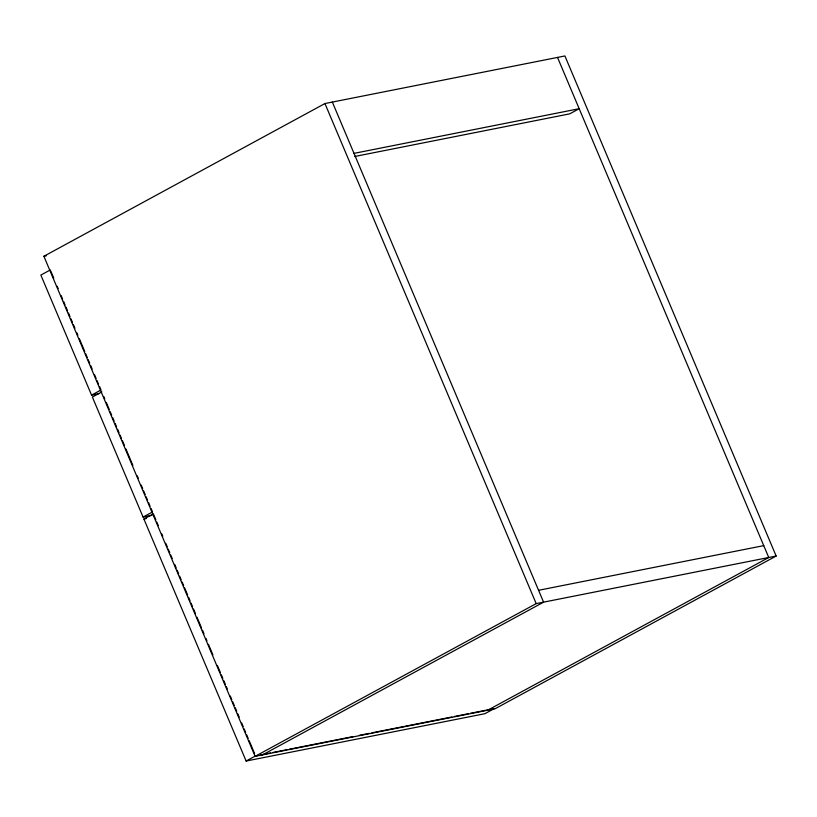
<?xml version="1.0" encoding="UTF-8"?>
<svg xmlns="http://www.w3.org/2000/svg" width="817" height="817" viewBox="0 0 817 817"><rect width="100%" height="100%" fill="white"/><g stroke="black" fill="none" stroke-linecap="round" stroke-linejoin="round"><path stroke-width="1.23" d="M43.883 256.272L324.941 103.545L564.904 55.954L776.15 556.03L495.092 708.758L255.118 756.348L43.883 256.272L46.344 255.782M50.307 269.937L40.85 275.074L91.565 395.132L99.061 393.641M91.565 395.132L101.012 389.995L99.541 386.492M101.829 391.915L92.372 397.052L143.087 517.1L151.839 515.364M143.087 517.1L152.534 511.963L151.063 508.47M494.356 708.553L484.9 713.69L246.131 761.046L143.894 519.02L153.351 513.883L155.833 519.765M246.131 761.046L255.588 755.909L258.09 755.419M255.118 756.348L536.187 603.62L776.15 556.03M262.523 754.888L543.581 602.16L332.345 102.074M487.688 710.228L768.756 557.5L557.511 57.415M354.006 153.371L579.171 108.712L569.725 113.849L354.558 156.517M143.894 519.02L146.396 518.529M538.577 590.293L763.742 545.633M260.582 754.918L270.59 752.937M273.092 752.437L286.838 749.71M289.341 749.22L353.097 736.577M359.347 735.331L369.345 733.349M371.847 732.849L451.852 716.989M454.354 716.489L468.1 713.762M470.602 713.261L493.1 708.799M324.941 103.545L536.187 603.62M50.797 271.101L53.748 278.097M57.2 286.256L58.181 288.585M61.132 295.58L62.613 299.073M63.593 301.412L65.074 304.904M66.054 307.233L67.535 310.736M68.516 313.064L69.996 316.557M70.987 318.896L72.458 322.388M73.448 324.717L74.919 328.22M76.89 332.876L77.87 335.205M79.351 338.708L84.764 351.524M85.754 353.863L87.225 357.356M88.216 359.684L89.696 363.187M90.677 365.516L92.158 369.008M94.619 374.84L96.089 378.332M97.08 380.661L98.551 384.164M103.8 396.572L104.78 398.91M106.261 402.403L109.212 409.399M110.193 411.727L111.674 415.22M112.664 417.558L114.135 421.051M115.126 423.38L116.596 426.882M117.587 429.211L119.057 432.704M120.048 435.042L121.519 438.535M122.509 440.863L124.48 445.531M125.951 449.023L132.844 465.343M137.276 475.831L138.257 478.159M141.218 485.155L142.689 488.658M143.68 490.986L145.15 494.479M146.141 496.807L147.611 500.31M148.602 502.639L150.073 506.132M156.823 522.114L158.314 525.637M161.786 533.858L162.777 536.207M165.759 543.264L167.25 546.787M168.241 549.136L169.732 552.66M170.722 555.009L172.213 558.532M174.695 564.404L176.176 567.927M177.177 570.276L178.657 573.81M179.658 576.159L181.139 579.682M182.14 582.031L183.621 585.554M184.622 587.903L187.593 594.95M188.584 597.298L190.075 600.832M191.066 603.181L192.557 606.704M193.547 609.053L195.539 613.751M197.03 617.274L201.493 627.854M202.483 630.203L203.974 633.726M205.955 638.424L206.946 640.773M208.437 644.296L212.91 654.877M217.373 665.447L220.355 672.493M221.346 674.842L222.827 678.365M223.827 680.724L225.308 684.248M226.309 686.597L227.3 688.945M230.271 695.992L231.762 699.515M232.753 701.864L234.244 705.388M235.235 707.747L236.726 711.27M237.716 713.619L239.207 717.142M241.689 723.014L243.18 726.538M244.171 728.887L245.662 732.41M246.652 734.759L248.143 738.292M249.134 740.641L254.598 753.56"/></g></svg>
